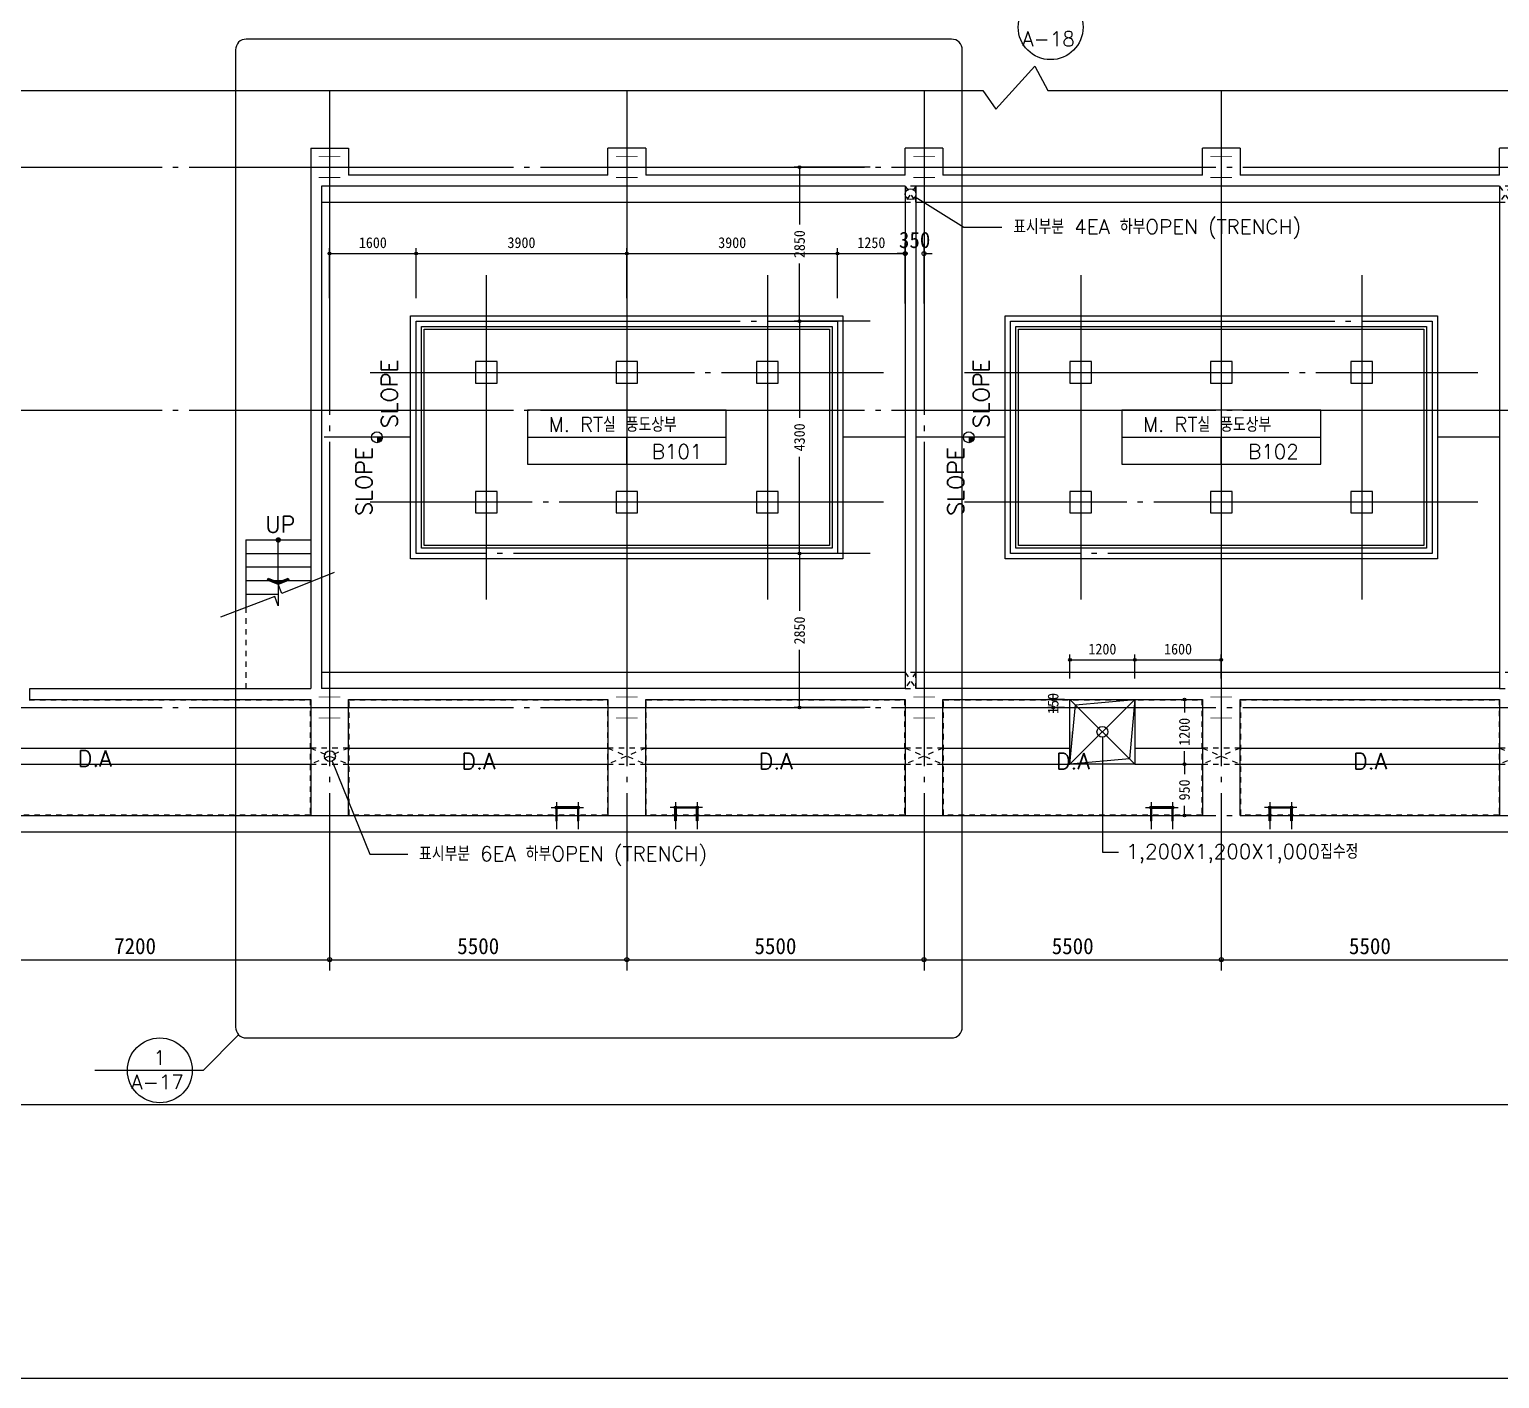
# Model space of a CAD drawing. Extents: x 0 to 81639, y 0 to 58722.
# Drawn here: x 19993 to 47198, y 0 to 24968 of the extents above; entities that cross this region are included whole.
import ezdxf
from ezdxf.enums import TextEntityAlignment as Align

# ---------------------------------------------------------------- set-up
doc = ezdxf.new("R2010")
doc.units = 0
doc.header["$LTSCALE"] = 100
doc.linetypes.add('CENTER', pattern=[65, 60, -2, 1, -2])
doc.linetypes.add('HIDDEN', pattern=[2, 1, -1])
doc.layers.get('0').update_dxf_attribs({"linetype": 'CONTINUOUS'})
doc.layers.get('DEFPOINTS').update_dxf_attribs({"linetype": 'CONTINUOUS'})
for name, color, linetype in [('9', 9, 'CONTINUOUS'), ('COL6', 3, 'CONTINUOUS'), ('COL7', 3, 'CONTINUOUS'), ('ELE', 7, 'CONTINUOUS'), ('FIN', 5, 'CONTINUOUS'), ('FOR', 4, 'CONTINUOUS'), ('HAT', 5, 'CONTINUOUS'), ('RXCEN', 10, 'CENTER'), ('RXDIM', 7, 'CONTINUOUS'), ('RXLEADER', 7, 'CONTINUOUS'), ('STAIR', 3, 'CONTINUOUS'), ('TEXT', 7, 'CONTINUOUS'), ('WS', 2, 'CONTINUOUS')]:
    doc.layers.add(name, color=color, linetype=linetype)
doc.styles.add('SHB', font='simple', dxfattribs={"bigfont": 'KORbox'})
doc.styles.add('SIM', font='simple', dxfattribs={"bigfont": 'KORsimple'})
doc.styles.get("Standard").update_dxf_attribs({"font": 'DotumChe.ttf'})
doc.dimstyles.get("Standard").update_dxf_attribs({"dimscale": 100, "dimtxt": 2, "dimasz": 1, "dimexe": 1, "dimexo": 1, "dimgap": 1, "dimtad": 1, "dimdec": 0, "dimdsep": 46, "dimtxsty": 'Standard', "dimblk": 'SMALL', "dimcen": 0, "dimclrd": 256, "dimclre": 256, "dimclrt": 256, "dimadec": 0, "dimazin": 0, "dimtfac": 1, "dimtdec": 0, "dimtix": 1, "dimtofl": 0, "dimtmove": 0, "dimatfit": 0, "dimfxl": 0, "dimtolj": 1, "dimtzin": 0, "dimarcsym": 0})
doc.dimstyles.new('WDIM', dxfattribs={"dimscale": 100, "dimtxt": 3, "dimasz": 1.5, "dimexe": 2, "dimexo": 0, "dimgap": 1, "dimtad": 1, "dimdec": 0, "dimdsep": 46, "dimtxsty": 'Standard', "dimblk": 'SMALL', "dimcen": 0, "dimclrd": 256, "dimclre": 256, "dimclrt": 256, "dimadec": 0, "dimazin": 0, "dimtfac": 1, "dimtdec": 0, "dimtix": 1, "dimtofl": 0, "dimtmove": 0, "dimatfit": 0, "dimfxl": 0, "dimtolj": 1, "dimtzin": 0, "dimarcsym": 0})

# ---------------------------------------------------------------- blocks, each defined once
blk = doc.blocks.new('_Small')
at = {"color": 0, "linetype": 'ByBlock', "lineweight": -2}
blk.add_circle((0, 0), 0.25, dxfattribs=at)
blk = doc.blocks.new('*D4')
at = {"layer": 'DEFPOINTS', "color": 0, "linetype": 'Continuous'}
for p in [(42048, 9152), (47548, 9152), (47548, 7752)]:
    blk.add_point(p, dxfattribs=at)
at = {"layer": 'RXDIM', "linetype": 'Continuous', "lineweight": -2}
for p, q in [((42048, 9152), (42048, 7552)), ((47548, 9152), (47548, 7552)), ((42048, 7752), (47548, 7752))]:
    blk.add_line(p, q, dxfattribs=at)
at = {"layer": 'RXDIM', "linetype": 'Continuous', "lineweight": -2, "xscale": 150, "yscale": 150, "zscale": 150, "rotation": 180}
blk.add_blockref('_Small', (42048, 7752), dxfattribs=at)
at = {"layer": 'RXDIM', "linetype": 'Continuous', "lineweight": -2, "xscale": 150, "yscale": 150, "zscale": 150}
blk.add_blockref('_Small', (47548, 7752), dxfattribs=at)
at = {"layer": 'RXDIM', "linetype": 'Continuous', "insert": (44798, 8002), "char_height": 300, "attachment_point": 5}
blk.add_mtext('\\A1;5500', dxfattribs=at)
blk = doc.blocks.new('*D17')
at = {"layer": 'DEFPOINTS', "color": 0, "linetype": 'Continuous'}
for p in [(25548, 9152), (31048, 9152), (31048, 7752)]:
    blk.add_point(p, dxfattribs=at)
at = {"layer": 'RXDIM', "linetype": 'Continuous', "lineweight": -2}
for p, q in [((25548, 9152), (25548, 7552)), ((31048, 9152), (31048, 7552)), ((25548, 7752), (31048, 7752))]:
    blk.add_line(p, q, dxfattribs=at)
at = {"layer": 'RXDIM', "linetype": 'Continuous', "lineweight": -2, "xscale": 150, "yscale": 150, "zscale": 150, "rotation": 180}
blk.add_blockref('_Small', (25548, 7752), dxfattribs=at)
at = {"layer": 'RXDIM', "linetype": 'Continuous', "lineweight": -2, "xscale": 150, "yscale": 150, "zscale": 150}
blk.add_blockref('_Small', (31048, 7752), dxfattribs=at)
at = {"layer": 'RXDIM', "linetype": 'Continuous', "insert": (28298, 8002), "char_height": 300, "attachment_point": 5}
blk.add_mtext('\\A1;5500', dxfattribs=at)
blk = doc.blocks.new('*D18')
at = {"layer": 'DEFPOINTS', "color": 0, "linetype": 'Continuous'}
for p in [(27148, 20820), (25548, 19897), (27148, 19897)]:
    blk.add_point(p, dxfattribs=at)
at = {"layer": 'RXDIM', "linetype": 'Continuous', "lineweight": -2}
for p, q in [((25548, 19997), (25548, 20920)), ((25548, 20820), (27148, 20820)), ((27148, 19997), (27148, 20920))]:
    blk.add_line(p, q, dxfattribs=at)
at = {"layer": 'RXDIM', "linetype": 'Continuous', "lineweight": -2, "xscale": 100, "yscale": 100, "zscale": 100, "rotation": 180}
blk.add_blockref('_Small', (25548, 20820), dxfattribs=at)
at = {"layer": 'RXDIM', "linetype": 'Continuous', "lineweight": -2, "xscale": 100, "yscale": 100, "zscale": 100}
blk.add_blockref('_Small', (27148, 20820), dxfattribs=at)
at = {"layer": 'RXDIM', "linetype": 'Continuous', "insert": (26348, 21020), "char_height": 200, "attachment_point": 5}
blk.add_mtext('\\A1;1600', dxfattribs=at)
blk = doc.blocks.new('*D29')
at = {"layer": 'DEFPOINTS', "color": 0, "linetype": 'Continuous'}
for p in [(18348, 9152), (25548, 9152), (25548, 7752)]:
    blk.add_point(p, dxfattribs=at)
at = {"layer": 'RXDIM', "linetype": 'Continuous', "lineweight": -2}
for p, q in [((18348, 9152), (18348, 7552)), ((25548, 9152), (25548, 7552)), ((18348, 7752), (25548, 7752))]:
    blk.add_line(p, q, dxfattribs=at)
at = {"layer": 'RXDIM', "linetype": 'Continuous', "lineweight": -2, "xscale": 150, "yscale": 150, "zscale": 150, "rotation": 180}
blk.add_blockref('_Small', (18348, 7752), dxfattribs=at)
at = {"layer": 'RXDIM', "linetype": 'Continuous', "lineweight": -2, "xscale": 150, "yscale": 150, "zscale": 150}
blk.add_blockref('_Small', (25548, 7752), dxfattribs=at)
at = {"layer": 'RXDIM', "linetype": 'Continuous', "insert": (21948, 8002), "char_height": 300, "attachment_point": 5}
blk.add_mtext('\\A1;7200', dxfattribs=at)
blk = doc.blocks.new('*D49')
at = {"layer": 'DEFPOINTS', "color": 0, "linetype": 'Continuous'}
for p in [(31048, 9152), (36548, 9152), (36548, 7752)]:
    blk.add_point(p, dxfattribs=at)
at = {"layer": 'RXDIM', "linetype": 'Continuous', "lineweight": -2}
for p, q in [((31048, 9152), (31048, 7552)), ((36548, 9152), (36548, 7552)), ((31048, 7752), (36548, 7752))]:
    blk.add_line(p, q, dxfattribs=at)
at = {"layer": 'RXDIM', "linetype": 'Continuous', "lineweight": -2, "xscale": 150, "yscale": 150, "zscale": 150, "rotation": 180}
blk.add_blockref('_Small', (31048, 7752), dxfattribs=at)
at = {"layer": 'RXDIM', "linetype": 'Continuous', "lineweight": -2, "xscale": 150, "yscale": 150, "zscale": 150}
blk.add_blockref('_Small', (36548, 7752), dxfattribs=at)
at = {"layer": 'RXDIM', "linetype": 'Continuous', "insert": (33798, 8002), "char_height": 300, "attachment_point": 5}
blk.add_mtext('\\A1;5500', dxfattribs=at)
blk = doc.blocks.new('*D50')
at = {"layer": 'DEFPOINTS', "color": 0, "linetype": 'Continuous'}
for p in [(36548, 9152), (42048, 9152), (42048, 7752)]:
    blk.add_point(p, dxfattribs=at)
at = {"layer": 'RXDIM', "linetype": 'Continuous', "lineweight": -2}
for p, q in [((36548, 9152), (36548, 7552)), ((42048, 9152), (42048, 7552)), ((36548, 7752), (42048, 7752))]:
    blk.add_line(p, q, dxfattribs=at)
at = {"layer": 'RXDIM', "linetype": 'Continuous', "lineweight": -2, "xscale": 150, "yscale": 150, "zscale": 150, "rotation": 180}
blk.add_blockref('_Small', (36548, 7752), dxfattribs=at)
at = {"layer": 'RXDIM', "linetype": 'Continuous', "lineweight": -2, "xscale": 150, "yscale": 150, "zscale": 150}
blk.add_blockref('_Small', (42048, 7752), dxfattribs=at)
at = {"layer": 'RXDIM', "linetype": 'Continuous', "insert": (39298, 8002), "char_height": 300, "attachment_point": 5}
blk.add_mtext('\\A1;5500', dxfattribs=at)
blk = doc.blocks.new('*D51')
at = {"layer": 'DEFPOINTS', "color": 0, "linetype": 'Continuous'}
for p in [(34243, 15269), (35650, 15269), (35650, 12419)]:
    blk.add_point(p, dxfattribs=at)
at = {"layer": 'RXDIM', "linetype": 'Continuous', "lineweight": -2}
for p, q in [((35550, 15269), (34143, 15269)), ((34243, 15269), (34243, 14205)), ((34243, 12419), (34243, 13484)), ((35550, 12419), (34143, 12419))]:
    blk.add_line(p, q, dxfattribs=at)
at = {"layer": 'RXDIM', "linetype": 'Continuous', "lineweight": -2, "xscale": 100, "yscale": 100, "zscale": 100}
for p, rotation in [((34243, 15269), 90), ((34243, 12419), 270)]:
    blk.add_blockref('_Small', p, dxfattribs=dict(at, rotation=rotation))
at = {"layer": 'RXDIM', "linetype": 'Continuous', "insert": (34243, 13844), "char_height": 200, "attachment_point": 5, "rotation": 90}
blk.add_mtext('\\A1;2850', dxfattribs=at)
blk = doc.blocks.new('*D52')
at = {"layer": 'DEFPOINTS', "color": 0, "linetype": 'Continuous'}
for p in [(34948, 20820), (31048, 19897), (34948, 19897)]:
    blk.add_point(p, dxfattribs=at)
at = {"layer": 'RXDIM', "linetype": 'Continuous', "lineweight": -2}
for p, q in [((31048, 19997), (31048, 20920)), ((31048, 20820), (34948, 20820)), ((34948, 19997), (34948, 20920))]:
    blk.add_line(p, q, dxfattribs=at)
at = {"layer": 'RXDIM', "linetype": 'Continuous', "lineweight": -2, "xscale": 100, "yscale": 100, "zscale": 100, "rotation": 180}
blk.add_blockref('_Small', (31048, 20820), dxfattribs=at)
at = {"layer": 'RXDIM', "linetype": 'Continuous', "lineweight": -2, "xscale": 100, "yscale": 100, "zscale": 100}
blk.add_blockref('_Small', (34948, 20820), dxfattribs=at)
at = {"layer": 'RXDIM', "linetype": 'Continuous', "insert": (32998, 21020), "char_height": 200, "attachment_point": 5}
blk.add_mtext('\\A1;3900', dxfattribs=at)
blk = doc.blocks.new('*D53')
at = {"layer": 'DEFPOINTS', "color": 0, "linetype": 'Continuous'}
for p in [(31048, 20820), (27148, 19897), (31048, 19897)]:
    blk.add_point(p, dxfattribs=at)
at = {"layer": 'RXDIM', "linetype": 'Continuous', "lineweight": -2}
for p, q in [((27148, 19997), (27148, 20920)), ((27148, 20820), (31048, 20820)), ((31048, 19997), (31048, 20920))]:
    blk.add_line(p, q, dxfattribs=at)
at = {"layer": 'RXDIM', "linetype": 'Continuous', "lineweight": -2, "xscale": 100, "yscale": 100, "zscale": 100, "rotation": 180}
blk.add_blockref('_Small', (27148, 20820), dxfattribs=at)
at = {"layer": 'RXDIM', "linetype": 'Continuous', "lineweight": -2, "xscale": 100, "yscale": 100, "zscale": 100}
blk.add_blockref('_Small', (31048, 20820), dxfattribs=at)
at = {"layer": 'RXDIM', "linetype": 'Continuous', "insert": (29098, 21020), "char_height": 200, "attachment_point": 5}
blk.add_mtext('\\A1;3900', dxfattribs=at)
blk = doc.blocks.new('*D54')
at = {"layer": 'DEFPOINTS', "color": 0, "linetype": 'Continuous'}
for p in [(34243, 22419), (35650, 22419), (35650, 19569)]:
    blk.add_point(p, dxfattribs=at)
at = {"layer": 'RXDIM', "linetype": 'Continuous', "lineweight": -2}
for p, q in [((35550, 22419), (34143, 22419)), ((34243, 22419), (34243, 21355)), ((34243, 19569), (34243, 20634)), ((35550, 19569), (34143, 19569))]:
    blk.add_line(p, q, dxfattribs=at)
at = {"layer": 'RXDIM', "linetype": 'Continuous', "lineweight": -2, "xscale": 100, "yscale": 100, "zscale": 100}
for p, rotation in [((34243, 22419), 90), ((34243, 19569), 270)]:
    blk.add_blockref('_Small', p, dxfattribs=dict(at, rotation=rotation))
at = {"layer": 'RXDIM', "linetype": 'Continuous', "insert": (34243, 20994), "char_height": 200, "attachment_point": 5, "rotation": 90}
blk.add_mtext('\\A1;2850', dxfattribs=at)
blk = doc.blocks.new('*D55')
at = {"layer": 'DEFPOINTS', "color": 0, "linetype": 'Continuous'}
for p in [(34243, 19569), (35650, 19569), (35650, 15269)]:
    blk.add_point(p, dxfattribs=at)
at = {"layer": 'RXDIM', "linetype": 'Continuous', "lineweight": -2}
for p, q in [((35550, 19569), (34143, 19569)), ((34243, 19569), (34243, 17782)), ((34243, 15269), (34243, 17056)), ((35550, 15269), (34143, 15269))]:
    blk.add_line(p, q, dxfattribs=at)
at = {"layer": 'RXDIM', "linetype": 'Continuous', "lineweight": -2, "xscale": 100, "yscale": 100, "zscale": 100}
for p, rotation in [((34243, 19569), 90), ((34243, 15269), 270)]:
    blk.add_blockref('_Small', p, dxfattribs=dict(at, rotation=rotation))
at = {"layer": 'RXDIM', "linetype": 'Continuous', "insert": (34243, 17419), "char_height": 200, "attachment_point": 5, "rotation": 90}
blk.add_mtext('\\A1;4300', dxfattribs=at)
blk = doc.blocks.new('*D56')
at = {"layer": 'DEFPOINTS', "color": 0, "linetype": 'Continuous'}
for p in [(36198, 20820), (34948, 19897), (36198, 19897)]:
    blk.add_point(p, dxfattribs=at)
at = {"layer": 'RXDIM', "linetype": 'Continuous', "lineweight": -2}
for p, q in [((34948, 19997), (34948, 20920)), ((34948, 20820), (36198, 20820)), ((36198, 19997), (36198, 20920))]:
    blk.add_line(p, q, dxfattribs=at)
at = {"layer": 'RXDIM', "linetype": 'Continuous', "lineweight": -2, "xscale": 100, "yscale": 100, "zscale": 100, "rotation": 180}
blk.add_blockref('_Small', (34948, 20820), dxfattribs=at)
at = {"layer": 'RXDIM', "linetype": 'Continuous', "lineweight": -2, "xscale": 100, "yscale": 100, "zscale": 100}
blk.add_blockref('_Small', (36198, 20820), dxfattribs=at)
at = {"layer": 'RXDIM', "linetype": 'Continuous', "insert": (35573, 21020), "char_height": 200, "attachment_point": 5}
blk.add_mtext('\\A1;1250', dxfattribs=at)
blk = doc.blocks.new('*D57')
at = {"layer": 'DEFPOINTS', "color": 0, "linetype": 'Continuous'}
for p in [(36548, 20820), (36198, 19897), (36548, 19897)]:
    blk.add_point(p, dxfattribs=at)
at = {"layer": 'RXDIM', "linetype": 'Continuous', "lineweight": -2}
for p, q in [((36198, 19897), (36198, 21020)), ((36548, 19897), (36548, 21020)), ((36198, 20820), (36048, 20820)), ((36548, 20820), (36698, 20820))]:
    blk.add_line(p, q, dxfattribs=at)
at = {"layer": 'RXDIM', "linetype": 'Continuous', "lineweight": -2, "xscale": 150, "yscale": 150, "zscale": 150}
blk.add_blockref('_Small', (36198, 20820), dxfattribs=at)
at = {"layer": 'RXDIM', "linetype": 'Continuous', "lineweight": -2, "xscale": 150, "yscale": 150, "zscale": 150, "rotation": 180}
blk.add_blockref('_Small', (36548, 20820), dxfattribs=at)
at = {"layer": 'RXDIM', "linetype": 'Continuous', "insert": (36373, 21070), "char_height": 300, "attachment_point": 5}
blk.add_mtext('\\A1;350', dxfattribs=at)
blk = doc.blocks.new('*D58')
at = {"layer": 'DEFPOINTS', "color": 0, "linetype": 'Continuous'}
for p in [(42048, 13299), (40448, 12857), (42048, 12857)]:
    blk.add_point(p, dxfattribs=at)
at = {"layer": 'RXDIM', "linetype": 'Continuous', "lineweight": -2}
for p, q in [((40448, 12957), (40448, 13399)), ((42048, 12957), (42048, 13399)), ((40448, 13299), (42048, 13299))]:
    blk.add_line(p, q, dxfattribs=at)
at = {"layer": 'RXDIM', "linetype": 'Continuous', "lineweight": -2, "xscale": 100, "yscale": 100, "zscale": 100, "rotation": 180}
blk.add_blockref('_Small', (40448, 13299), dxfattribs=at)
at = {"layer": 'RXDIM', "linetype": 'Continuous', "lineweight": -2, "xscale": 100, "yscale": 100, "zscale": 100}
blk.add_blockref('_Small', (42048, 13299), dxfattribs=at)
at = {"layer": 'RXDIM', "linetype": 'Continuous', "insert": (41248, 13499), "char_height": 200, "attachment_point": 5}
blk.add_mtext('\\A1;1600', dxfattribs=at)
blk = doc.blocks.new('*D59')
at = {"layer": 'DEFPOINTS', "color": 0, "linetype": 'Continuous'}
for p in [(40448, 13299), (39248, 12857), (40448, 12857)]:
    blk.add_point(p, dxfattribs=at)
at = {"layer": 'RXDIM', "linetype": 'Continuous', "lineweight": -2}
for p, q in [((39248, 12957), (39248, 13399)), ((40448, 12957), (40448, 13399)), ((39248, 13299), (40448, 13299))]:
    blk.add_line(p, q, dxfattribs=at)
at = {"layer": 'RXDIM', "linetype": 'Continuous', "lineweight": -2, "xscale": 100, "yscale": 100, "zscale": 100, "rotation": 180}
blk.add_blockref('_Small', (39248, 13299), dxfattribs=at)
at = {"layer": 'RXDIM', "linetype": 'Continuous', "lineweight": -2, "xscale": 100, "yscale": 100, "zscale": 100}
blk.add_blockref('_Small', (40448, 13299), dxfattribs=at)
at = {"layer": 'RXDIM', "linetype": 'Continuous', "insert": (39848, 13499), "char_height": 200, "attachment_point": 5}
blk.add_mtext('\\A1;1200', dxfattribs=at)
blk = doc.blocks.new('*D60')
at = {"layer": 'DEFPOINTS', "color": 0, "linetype": 'Continuous'}
for p in [(39248, 12569), (38937, 12419), (39248, 12419)]:
    blk.add_point(p, dxfattribs=at)
at = {"layer": 'RXDIM', "linetype": 'Continuous', "lineweight": -2}
for p, q in [((39148, 12569), (38837, 12569)), ((38937, 12569), (38937, 12669)), ((39148, 12419), (38837, 12419)), ((38937, 12419), (38937, 12319))]:
    blk.add_line(p, q, dxfattribs=at)
at = {"layer": 'RXDIM', "linetype": 'Continuous', "lineweight": -2, "xscale": 100, "yscale": 100, "zscale": 100}
for p, rotation in [((38937, 12569), 270), ((38937, 12419), 90)]:
    blk.add_blockref('_Small', p, dxfattribs=dict(at, rotation=rotation))
at = {"layer": 'RXDIM', "linetype": 'Continuous', "insert": (38937, 12494), "char_height": 200, "attachment_point": 5, "rotation": 90}
blk.add_mtext('\\A1;150', dxfattribs=at)
blk = doc.blocks.new('*D61')
at = {"layer": 'DEFPOINTS', "color": 0, "linetype": 'Continuous'}
for p in [(40448, 11369), (40448, 10419), (41366, 10419)]:
    blk.add_point(p, dxfattribs=at)
at = {"layer": 'RXDIM', "linetype": 'Continuous', "lineweight": -2}
for p, q in [((40548, 11369), (41466, 11369)), ((41366, 11369), (41366, 11188)), ((40548, 10419), (41466, 10419)), ((41366, 10419), (41366, 10601))]:
    blk.add_line(p, q, dxfattribs=at)
at = {"layer": 'RXDIM', "linetype": 'Continuous', "lineweight": -2, "xscale": 100, "yscale": 100, "zscale": 100}
for p, rotation in [((41366, 11369), 90), ((41366, 10419), 270)]:
    blk.add_blockref('_Small', p, dxfattribs=dict(at, rotation=rotation))
at = {"layer": 'RXDIM', "linetype": 'Continuous', "insert": (41366, 10894), "char_height": 200, "attachment_point": 5, "rotation": 90}
blk.add_mtext('\\A1;950', dxfattribs=at)
blk = doc.blocks.new('*D62')
at = {"layer": 'DEFPOINTS', "color": 0, "linetype": 'Continuous'}
for p in [(40448, 12569), (40448, 11369), (41366, 11369)]:
    blk.add_point(p, dxfattribs=at)
at = {"layer": 'RXDIM', "linetype": 'Continuous', "lineweight": -2}
for p, q in [((40548, 12569), (41466, 12569)), ((41366, 12569), (41366, 12326)), ((41366, 11369), (41366, 11613)), ((40548, 11369), (41466, 11369))]:
    blk.add_line(p, q, dxfattribs=at)
at = {"layer": 'RXDIM', "linetype": 'Continuous', "lineweight": -2, "xscale": 100, "yscale": 100, "zscale": 100}
for p, rotation in [((41366, 12569), 90), ((41366, 11369), 270)]:
    blk.add_blockref('_Small', p, dxfattribs=dict(at, rotation=rotation))
at = {"layer": 'RXDIM', "linetype": 'Continuous', "insert": (41366, 11969), "char_height": 200, "attachment_point": 5, "rotation": 90}
blk.add_mtext('\\A1;1200', dxfattribs=at)
blk = doc.blocks.new('ARROWX')
blk.add_lwpolyline([(-0.2, -0.5), (-0.293, -0.463), (-0.108, 0), (-0.293, 0.463), (-0.2, 0.5), (0, 0)], close=True)
for points in [[(-0.2, 0.5), (-0.293, 0.463), (0, 0), (-0.108, 0)], [(0, 0), (-0.108, 0), (-0.2, -0.5), (-0.293, -0.463)]]:
    blk.add_solid(points)
blk = doc.blocks.new('미래2')
at = {"layer": '9', "color": 9}
blk.add_line((411.19, 0), (3, 0), dxfattribs=at)
at = {"layer": 'WS'}
blk.add_lwpolyline([(404.1, 25.35), (404.1, 285.8), (22.16, 285.8), (22.16, 25.35)], close=True, dxfattribs=at)

msp = doc.modelspace()

# ---------------------------------------------------------------- hatches: boundary and pattern name
at = {"layer": 'HAT'}
h = msp.add_hatch(color=9, dxfattribs=at)
edge = h.paths.add_edge_path()
edge.add_line((26524.1, 17419.4), (26424.1, 17419.4))
edge.add_line((26424.1, 17419.4), (26424.1, 17319.4))
edge.add_arc((26424.1, 17419.4), 100, 270, 360)
h = msp.add_hatch(color=9, dxfattribs=at)
edge = h.paths.add_edge_path()
edge.add_line((37475.6, 17419.4), (37375.6, 17419.4))
edge.add_line((37375.6, 17419.4), (37375.6, 17319.4))
edge.add_arc((37375.6, 17419.4), 100, 270, 360)
msp.add_hatch(color=9, dxfattribs=at).paths.add_polyline_path([(39302.2, 11969.4), (39247.7, 11969.4), (39247.7, 11369.4)])

# ---------------------------------------------------------------- linework, layer by layer
at = {"color": 7}
msp.add_lwpolyline([(9947.7, 23835.9), (37635.6, 23835.9), (37875.6, 23493.2), (38595.6, 24285.6), (38835.6, 23835.9), (64447.7, 23835.9)], dxfattribs=at)
at = {"layer": 'COL6'}
for points in [[(25347.7, 22612.4, 14, 14, 0), (25747.7, 22612.4, 14, 14, 0)], [(25547.7, 22605.4, 14, 14, 0), (25547.7, 22233.4, 14, 14, 0)], [(30847.7, 22612.4, 14, 14, 0), (31247.7, 22612.4, 14, 14, 0)], [(31047.7, 22605.4, 14, 14, 0), (31047.7, 22233.4, 14, 14, 0)], [(36347.7, 22612.4, 14, 14, 0), (36747.7, 22612.4, 14, 14, 0)], [(36547.7, 22605.4, 14, 14, 0), (36547.7, 22233.4, 14, 14, 0)], [(41847.7, 22612.4, 14, 14, 0), (42247.7, 22612.4, 14, 14, 0)], [(42047.7, 22605.4, 14, 14, 0), (42047.7, 22233.4, 14, 14, 0)], [(25347.7, 22226.4, 14, 14, 0), (25747.7, 22226.4, 14, 14, 0)], [(30847.7, 22226.4, 14, 14, 0), (31247.7, 22226.4, 14, 14, 0)], [(36347.7, 22226.4, 14, 14, 0), (36747.7, 22226.4, 14, 14, 0)], [(41847.7, 22226.4, 14, 14, 0), (42247.7, 22226.4, 14, 14, 0)], [(25347.7, 12612.4, 14, 14, 0), (25747.7, 12612.4, 14, 14, 0)], [(25547.7, 12605.4, 14, 14, 0), (25547.7, 12233.4, 14, 14, 0)], [(31247.7, 12612.4, 14, 14, 0), (30847.7, 12612.4, 14, 14, 0)], [(31047.7, 12605.4, 14, 14, 0), (31047.7, 12233.4, 14, 14, 0)], [(36747.7, 12612.4, 14, 14, 0), (36347.7, 12612.4, 14, 14, 0)], [(36547.7, 12605.4, 14, 14, 0), (36547.7, 12233.4, 14, 14, 0)], [(42247.7, 12612.4, 14, 14, 0), (41847.7, 12612.4, 14, 14, 0)], [(42047.7, 12605.4, 14, 14, 0), (42047.7, 12233.4, 14, 14, 0)], [(25347.7, 12226.4, 14, 14, 0), (25747.7, 12226.4, 14, 14, 0)], [(31247.7, 12226.4, 14, 14, 0), (30847.7, 12226.4, 14, 14, 0)], [(36747.7, 12226.4, 14, 14, 0), (36347.7, 12226.4, 14, 14, 0)], [(42247.7, 12226.4, 14, 14, 0), (41847.7, 12226.4, 14, 14, 0)]]:
    msp.add_lwpolyline(points, format="xyseb", dxfattribs=at)
at = {"layer": 'COL7'}
for p, q in [((25197.7, 22769.4), (25197.7, 12769.4)), ((25197.7, 22769.4), (25897.7, 22769.4)), ((25897.7, 22769.4), (25897.7, 22269.4)), ((30697.7, 22269.4), (30697.7, 22769.4)), ((31397.7, 22769.4), (30697.7, 22769.4)), ((31397.7, 22769.4), (31397.7, 22269.4)), ((36897.7, 22769.4), (36197.7, 22769.4)), ((36197.7, 22269.4), (36197.7, 22769.4)), ((36897.7, 22769.4), (36897.7, 22269.4)), ((42397.7, 22769.4), (41697.7, 22769.4)), ((41697.7, 22269.4), (41697.7, 22769.4)), ((42397.7, 22769.4), (42397.7, 22269.4)), ((47897.7, 22769.4), (47197.7, 22769.4)), ((47197.7, 22269.4), (47197.7, 22769.4)), ((36197.7, 22069.4), (25397.7, 22069.4)), ((25397.7, 22069.4), (25397.7, 12769.4)), ((30697.7, 22269.4), (25897.7, 22269.4)), ((36197.7, 22269.4), (31397.7, 22269.4)), ((36197.7, 22069.4), (36197.7, 12769.4)), ((47197.7, 22069.4), (36397.7, 22069.4)), ((36397.7, 22069.4), (36397.7, 12769.4)), ((41697.7, 22269.4), (36897.7, 22269.4)), ((47197.7, 22269.4), (42397.7, 22269.4)), ((47197.7, 22069.4), (47197.7, 12769.4)), ((19997.7, 12769.4), (25197.7, 12769.4)), ((19997.7, 12569.4), (19997.7, 12769.4)), ((19997.7, 12569.4), (25197.7, 12569.4)), ((25197.7, 12569.4), (25197.7, 10419.4)), ((36197.7, 12769.4), (25397.7, 12769.4)), ((25897.7, 12569.4), (30697.7, 12569.4)), ((25897.7, 10419.4), (25897.7, 12569.4)), ((30697.7, 12569.4), (30697.7, 10419.4)), ((31397.7, 12569.4), (36197.7, 12569.4)), ((31397.7, 10419.4), (31397.7, 12569.4)), ((36197.7, 12569.4), (36197.7, 10419.4)), ((47197.7, 12769.4), (36397.7, 12769.4)), ((36897.7, 12569.4), (41697.7, 12569.4)), ((36897.7, 10419.4), (36897.7, 12569.4)), ((41697.7, 12569.4), (41697.7, 10419.4)), ((42397.7, 12569.4), (47197.7, 12569.4)), ((42397.7, 10419.4), (42397.7, 12569.4)), ((47197.7, 12569.4), (47197.7, 10419.4)), ((18697.7, 10419.4), (25197.7, 10419.4)), ((25897.7, 10419.4), (30697.7, 10419.4)), ((31397.7, 10419.4), (36197.7, 10419.4)), ((36897.7, 10419.4), (41697.7, 10419.4)), ((42397.7, 10419.4), (47197.7, 10419.4)), ((17997.7, 10119.4), (58897.7, 10119.4))]:
    msp.add_line(p, q, dxfattribs=at)
at = {"layer": 'COL7', "color": 4}
for p, q in [((29735.2, 10319.4), (29760.2, 10319.4)), ((30135.2, 10319.4), (30160.2, 10319.4)), ((31960.2, 10319.4), (31935.2, 10319.4)), ((32360.2, 10319.4), (32335.2, 10319.4)), ((40735.2, 10319.4), (40760.2, 10319.4)), ((41135.2, 10319.4), (41160.2, 10319.4)), ((42960.2, 10319.4), (42935.2, 10319.4)), ((43360.2, 10319.4), (43335.2, 10319.4))]:
    msp.add_line(p, q, dxfattribs=at)
at = {"layer": 'COL7'}
for points in [[(27047.7, 19669.4), (35047.7, 19669.4), (35047.7, 15169.4), (27047.7, 15169.4)], [(38047.7, 19669.4), (46047.7, 19669.4), (46047.7, 15169.4), (38047.7, 15169.4)], [(27247.7, 19469.4), (34847.7, 19469.4), (34847.7, 15369.4), (27247.7, 15369.4)], [(38247.7, 19469.4), (45847.7, 19469.4), (45847.7, 15369.4), (38247.7, 15369.4)], [(28247.7, 18419.4), (28647.7, 18419.4), (28647.7, 18819.4), (28247.7, 18819.4)], [(30847.7, 18419.4), (31247.7, 18419.4), (31247.7, 18819.4), (30847.7, 18819.4)], [(33447.7, 18419.4), (33847.7, 18419.4), (33847.7, 18819.4), (33447.7, 18819.4)], [(39247.7, 18419.4), (39647.7, 18419.4), (39647.7, 18819.4), (39247.7, 18819.4)], [(41847.7, 18419.4), (42247.7, 18419.4), (42247.7, 18819.4), (41847.7, 18819.4)], [(44447.7, 18419.4), (44847.7, 18419.4), (44847.7, 18819.4), (44447.7, 18819.4)], [(28247.7, 16019.4), (28647.7, 16019.4), (28647.7, 16419.4), (28247.7, 16419.4)], [(30847.7, 16019.4), (31247.7, 16019.4), (31247.7, 16419.4), (30847.7, 16419.4)], [(33447.7, 16019.4), (33847.7, 16019.4), (33847.7, 16419.4), (33447.7, 16419.4)], [(39247.7, 16019.4), (39647.7, 16019.4), (39647.7, 16419.4), (39247.7, 16419.4)], [(41847.7, 16019.4), (42247.7, 16019.4), (42247.7, 16419.4), (41847.7, 16419.4)], [(44447.7, 16019.4), (44847.7, 16019.4), (44847.7, 16419.4), (44447.7, 16419.4)]]:
    msp.add_lwpolyline(points, close=True, dxfattribs=at)
at = {"layer": 'COL7', "color": 4}
for points in [[(29735.2, 10547.7), (29735.2, 10319.4)], [(29760.2, 10319.4), (29760.2, 10547.7)], [(30126, 10581.9), (29769.3, 10581.9)], [(29769.3, 10556.9), (30126, 10556.9)], [(30135.2, 10547.7), (30135.2, 10319.4)], [(30160.2, 10319.4), (30160.2, 10547.7)], [(31935.2, 10319.4), (31935.2, 10547.7)], [(31960.2, 10547.7), (31960.2, 10319.4)], [(31969.3, 10581.9), (32326, 10581.9)], [(32326, 10556.9), (31969.3, 10556.9)], [(32335.2, 10319.4), (32335.2, 10547.7)], [(32360.2, 10547.7), (32360.2, 10319.4)], [(40735.2, 10547.7), (40735.2, 10319.4)], [(40760.2, 10319.4), (40760.2, 10547.7)], [(41126, 10581.9), (40769.3, 10581.9)], [(40769.3, 10556.9), (41126, 10556.9)], [(41135.2, 10547.7), (41135.2, 10319.4)], [(41160.2, 10319.4), (41160.2, 10547.7)], [(42935.2, 10319.4), (42935.2, 10547.7)], [(42960.2, 10547.7), (42960.2, 10319.4)], [(42969.3, 10581.9), (43326, 10581.9)], [(43326, 10556.9), (42969.3, 10556.9)], [(43335.2, 10319.4), (43335.2, 10547.7)], [(43360.2, 10547.7), (43360.2, 10319.4)]]:
    msp.add_lwpolyline(points, dxfattribs=at)
at = {"layer": 'COL7'}
for centre in [(29747.7, 10569.4), (30147.7, 10569.4), (31947.7, 10569.4), (32347.7, 10569.4), (40747.7, 10569.4), (41147.7, 10569.4), (42947.7, 10569.4), (43347.7, 10569.4)]:
    msp.add_circle(centre, 25, dxfattribs=at)
at = {"layer": 'ELE', "color": 4, "linetype": 'HIDDEN'}
for p, q in [((36397.7, 22069.4), (36197.7, 21769.4)), ((36197.7, 22069.4), (36397.7, 21769.4)), ((47197.7, 22069.4), (47397.7, 21769.4)), ((47397.7, 22069.4), (47197.7, 21769.4)), ((36197.7, 13069.4), (36397.7, 12769.4)), ((36397.7, 13069.4), (36197.7, 12769.4)), ((25197.7, 11669.4), (25897.7, 11369.4)), ((25897.7, 11669.4), (25197.7, 11369.4)), ((31397.7, 11669.4), (30697.7, 11369.4)), ((30697.7, 11669.4), (31397.7, 11369.4)), ((36897.7, 11669.4), (36197.7, 11369.4)), ((36197.7, 11669.4), (36897.7, 11369.4)), ((42397.7, 11669.4), (41697.7, 11369.4)), ((41697.7, 11669.4), (42397.7, 11369.4)), ((47897.7, 11669.4), (47197.7, 11369.4)), ((47197.7, 11669.4), (47897.7, 11369.4))]:
    msp.add_line(p, q, dxfattribs=at)
at = {"layer": 'ELE', "color": 4}
for p, q in [((27047.7, 17419.4), (25447.7, 17419.4)), ((36197.7, 17419.4), (35047.7, 17419.4)), ((38047.7, 17419.4), (36397.7, 17419.4)), ((47197.7, 17419.4), (46047.7, 17419.4)), ((23997.7, 15519.4), (25197.7, 15519.4)), ((23997.7, 15519.4), (23997.7, 14270.1)), ((23997.7, 15269.4), (25197.7, 15269.4)), ((23997.7, 15019.4), (25197.7, 15019.4)), ((23997.7, 14769.4), (25197.7, 14769.4)), ((23997.7, 14519.4), (24597.7, 14519.4)), ((18697.7, 11669.4), (25187.7, 11669.4)), ((25897.7, 11669.4), (30697.7, 11669.4)), ((31397.7, 11669.4), (36197.7, 11669.4)), ((36897.7, 11669.4), (39247.7, 11669.4)), ((40447.7, 11669.4), (41697.7, 11669.4)), ((42397.7, 11669.4), (47197.7, 11669.4)), ((18697.7, 11369.4), (25187.7, 11369.4)), ((25897.7, 11369.4), (30697.7, 11369.4)), ((31397.7, 11369.4), (36197.7, 11369.4)), ((36897.7, 11369.4), (39247.7, 11369.4)), ((40447.7, 11369.4), (41697.7, 11369.4)), ((42397.7, 11369.4), (47197.7, 11369.4))]:
    msp.add_line(p, q, dxfattribs=at)
at = {"layer": 'ELE', "color": 4, "linetype": 'HIDDEN'}
for points in [[(36197.7, 21769.4), (36397.7, 21769.4), (36397.7, 22069.4), (36197.7, 22069.4)], [(47197.7, 21769.4), (47397.7, 21769.4), (47397.7, 22069.4), (47197.7, 22069.4)], [(36197.7, 12769.4), (36397.7, 12769.4), (36397.7, 13069.4), (36197.7, 13069.4)], [(47197.7, 12769.4), (47397.7, 12769.4), (47397.7, 13069.4), (47197.7, 13069.4)], [(25197.7, 11369.4), (25897.7, 11369.4), (25897.7, 11669.4), (25197.7, 11669.4)], [(30697.7, 11369.4), (31397.7, 11369.4), (31397.7, 11669.4), (30697.7, 11669.4)], [(36197.7, 11369.4), (36897.7, 11369.4), (36897.7, 11669.4), (36197.7, 11669.4)], [(41697.7, 11369.4), (42397.7, 11369.4), (42397.7, 11669.4), (41697.7, 11669.4)], [(47197.7, 11369.4), (47897.7, 11369.4), (47897.7, 11669.4), (47197.7, 11669.4)]]:
    msp.add_lwpolyline(points, close=True, dxfattribs=at)
at = {"layer": 'ELE', "color": 4}
for points in [[(25397.7, 21769.4), (36197.7, 21769.4)], [(36397.7, 21769.4), (47197.7, 21769.4)], [(36197.7, 13069.4), (25397.7, 13069.4)], [(47197.7, 13069.4), (36397.7, 13069.4)]]:
    msp.add_lwpolyline(points, dxfattribs=at)
at = {"layer": 'ELE'}
for points in [[(27297.7, 19419.4), (34797.7, 19419.4), (34797.7, 15419.4), (27297.7, 15419.4)], [(38297.7, 19419.4), (45797.7, 19419.4), (45797.7, 15419.4), (38297.7, 15419.4)]]:
    msp.add_lwpolyline(points, close=True, dxfattribs=at)
at = {"layer": 'ELE', "color": 4}
msp.add_lwpolyline([(40447.7, 11369.4), (39247.7, 11369.4), (39247.7, 12569.4), (40447.7, 12569.4)], close=True, dxfattribs=at)
at = {"layer": 'FIN', "color": 7, "linetype": 'HIDDEN'}
for points in [[(19987.7, 12559.4), (25187.7, 12559.4), (25187.7, 10429.4), (18707.7, 10429.4), (18707.7, 12559.4), (19107.7, 12559.4)], [(36397.7, 12779.4), (47197.7, 12779.4)]]:
    msp.add_lwpolyline(points, dxfattribs=at)
for points in [[(25907.7, 12559.4), (30687.7, 12559.4), (30687.7, 10429.4), (25907.7, 10429.4)], [(31407.7, 12559.4), (36187.7, 12559.4), (36187.7, 10429.4), (31407.7, 10429.4)], [(36907.7, 12559.4), (41687.7, 12559.4), (41687.7, 10429.4), (36907.7, 10429.4)], [(42407.7, 12559.4), (47187.7, 12559.4), (47187.7, 10429.4), (42407.7, 10429.4)]]:
    msp.add_lwpolyline(points, close=True, dxfattribs=at)
at = {"layer": 'HAT', "linetype": 'HIDDEN'}
msp.add_line((23997.7, 14270.1), (23997.7, 12769.4), dxfattribs=at)
at = {"layer": 'HAT', "color": 9}
msp.add_lwpolyline([(40347.7, 11469.4), (39247.7, 11369.4), (39347.7, 12469.4), (40447.7, 12569.4)], close=True, dxfattribs=at)
at = {"layer": 'RXCEN'}
for p, q in [((25547.7, 23835.9), (25547.7, 9151.9)), ((31047.7, 23835.9), (31047.7, 9151.9)), ((36547.7, 23835.9), (36547.7, 9151.9)), ((42047.7, 23835.9), (42047.7, 9151.9)), ((9947.7, 22419.4), (64447.7, 22419.4)), ((28447.7, 20419.4), (28447.7, 14419.4)), ((31047.7, 20419.4), (31047.7, 14419.4)), ((33647.7, 20419.4), (33647.7, 14419.4)), ((39447.7, 20419.4), (39447.7, 14419.4)), ((42047.7, 20419.4), (42047.7, 14419.4)), ((44647.7, 20419.4), (44647.7, 14419.4)), ((26297.7, 18619.4), (35797.7, 18619.4)), ((37297.7, 18619.4), (46797.7, 18619.4)), ((9947.7, 17919.4), (64447.7, 17919.4)), ((35797.7, 16219.4), (26297.7, 16219.4)), ((46797.7, 16219.4), (37297.7, 16219.4)), ((40447.7, 12569.4), (39247.7, 11369.4)), ((40447.7, 11369.4), (39247.7, 12569.4)), ((9947.7, 12419.4), (64447.7, 12419.4)), ((29747.7, 10669.4), (29747.7, 10168.7)), ((30147.7, 10669.4), (30147.7, 10168.7)), ((31947.7, 10669.4), (31947.7, 10168.7)), ((32347.7, 10669.4), (32347.7, 10168.7)), ((40747.7, 10669.4), (40747.7, 10168.7)), ((41147.7, 10669.4), (41147.7, 10168.7)), ((42947.7, 10669.4), (42947.7, 10168.7)), ((43347.7, 10669.4), (43347.7, 10168.7)), ((9947.7, 10419.4), (64447.7, 10419.4)), ((29647.7, 10569.4), (30247.7, 10569.4)), ((32447.7, 10569.4), (31847.7, 10569.4)), ((40647.7, 10569.4), (41247.7, 10569.4)), ((43447.7, 10569.4), (42847.7, 10569.4))]:
    msp.add_line(p, q, dxfattribs=at)
for points in [[(27147.7, 19569.4), (34947.7, 19569.4), (34947.7, 15269.4), (27147.7, 15269.4)], [(38147.7, 19569.4), (45947.7, 19569.4), (45947.7, 15269.4), (38147.7, 15269.4)]]:
    msp.add_lwpolyline(points, close=True, dxfattribs=at)
at = {"layer": 'RXLEADER'}
for centre in [(26424.1, 17419.4), (37375.6, 17419.4)]:
    msp.add_circle(centre, 100, dxfattribs=at)
at = {"layer": 'STAIR', "color": 7}
msp.add_line((24597.7, 14693.5), (24597.7, 15519.4), dxfattribs=at)
at = {"layer": 'STAIR', "color": 2}
msp.add_lwpolyline([(24597.7, 15544.4, 50, 50, 1), (24597.7, 15494.4, 50, 50, 1)], format="xyseb", close=True, dxfattribs=at)
msp.add_lwpolyline([(25631.3, 14915.6), (24662.9, 14528.2), (24597.7, 14702.1), (24597.7, 14302.1), (24532.5, 14476), (23526.6, 14088.7)], dxfattribs=at)
at = {"layer": 'TEXT'}
for points in [[(37055, 24787.6), (24006.3, 24787.6)], [(23806.3, 24587.6), (23806.3, 6504.3)], [(37255, 6504.3), (37255, 24587.6)], [(36382.7, 21866.7), (37285.9, 21306.6), (37988.4, 21306.6)], [(29207.3, 16919.4), (32888.1, 16919.4), (32888.1, 17919.4), (29207.3, 17919.4), (29207.3, 16919.4)], [(40207.3, 16919.4), (43888.1, 16919.4), (43888.1, 17919.4), (40207.3, 17919.4), (40207.3, 16919.4)], [(29207.3, 17419.4), (32888.1, 17419.4)], [(31047.7, 16919.4), (31047.7, 17419.4)], [(40207.3, 17419.4), (43888.1, 17419.4)], [(42047.7, 16919.4), (42047.7, 17419.4)], [(39847.7, 11869.4), (39847.7, 9744.3), (40143.2, 9744.3)], [(25592.1, 11426.7), (26292.7, 9702.2), (26995.2, 9702.2)], [(23864.9, 6362.8), (23206.3, 5704.3), (21206.3, 5704.3)], [(24006.3, 6304.3), (37055, 6304.3)]]:
    msp.add_lwpolyline(points, dxfattribs=at)
for centre, radius in [((38889.9, 25007.8), 600), ((36297.7, 21919.4), 100), ((39847.7, 11969.4), 100), ((25554.5, 11519.4), 100), ((22406.3, 5704.3), 600)]:
    msp.add_circle(centre, radius, dxfattribs=at)
for centre, start, end in [((24006.3, 24587.6), 90, 180), ((37055, 24587.6), 0, 90), ((24006.3, 6504.3), 180, 270), ((37055, 6504.3), 270, 0)]:
    msp.add_arc(centre, 200, start, end, dxfattribs=at)

# ---------------------------------------------------------------- block references
at = {"layer": 'FOR', "xscale": 200, "yscale": 200}
msp.add_blockref('미래2', (-600, 0), dxfattribs=at)
at = {"layer": 'STAIR', "color": 2, "xscale": 400, "yscale": 400, "rotation": 270}
msp.add_blockref('ARROWX', (24597.7, 14693.5), dxfattribs=at)

# ---------------------------------------------------------------- texts
at = {"layer": 'STAIR', "color": 2, "style": 'SIM'}
for p in [(26654.1, 18225.4), (37605.5, 18225.4), (26183, 16603.6), (37134.4, 16603.6)]:
    msp.add_text('SLOPE', height=300, rotation=90, dxfattribs=at).set_placement(p, align=Align.MIDDLE_CENTER)
for s, p in [('UP', (24636.1, 15806.9)), ('D.A', (21202.2, 11475.1)), ('D.A', (28302.2, 11425.1)), ('D.A', (33802.2, 11425.1)), ('D.A', (39302.2, 11425.1)), ('D.A', (44802.2, 11425.1))]:
    msp.add_text(s, height=300, dxfattribs=at).set_placement(p, align=Align.MIDDLE_CENTER)
at = {"layer": 'TEXT', "style": 'SHB'}
for s, p in [('A-18', (38365.4, 24657.8)), ('표시부분 4EA 하부OPEN (TRENCH)', (38196.9, 21181.6)), ('M. RT실 풍도상부', (29600.2, 17519.4)), ('M. RT실 풍도상부', (40600.2, 17519.4)), ('B101', (31508.8, 17019.4)), ('B102', (42544.8, 17019.4)), ('표시부분 6EA 하부OPEN (TRENCH)', (27203.7, 9577.2)), ('1,200X1,200X1,000집수정', (40289, 9619.3)), ('1', (22286.5, 5804.3)), ('A-17', (21879, 5354.3))]:
    msp.add_text(s, height=270, dxfattribs=at).set_placement(p)

# ---------------------------------------------------------------- dimensions: what is measured, and where the dimension line sits
at = {"layer": 'RXDIM', "linetype": 'Continuous'}
for base, p1, p2, picture, middle in [((34243.4, 22419.4), (35650, 19569.4), (35650, 22419.4), '*D54', (34243.4, 20994.4)), ((34243.4, 19569.4), (35650, 15269.4), (35650, 19569.4), '*D55', (34243.4, 17419.4)), ((34243.4, 15269.4), (35650, 12419.4), (35650, 15269.4), '*D51', (34243.4, 13844.4)), ((38937, 12419.4), (39247.7, 12569.4), (39247.7, 12419.4), '*D60', (38937, 12494.4)), ((41365.8, 11369.4), (40447.7, 12569.4), (40447.7, 11369.4), '*D62', (41365.8, 11969.4)), ((41365.8, 10419.4), (40447.7, 11369.4), (40447.7, 10419.4), '*D61', (41365.8, 10894.4))]:
    dim = msp.add_linear_dim(base=base, p1=p1, p2=p2, angle=90, dimstyle='Standard', dxfattribs=at)
    dim.commit()
    dim.dimension.update_dxf_attribs({"geometry": picture, "text_midpoint": middle, "text_rotation": 90})
for base, p1, p2, dimstyle, picture, middle in [((36547.7, 20819.7), (36197.7, 19896.9), (36547.7, 19896.9), 'WDIM', '*D57', (36372.7, 21069.9)), ((27147.7, 20819.7), (25547.7, 19896.9), (27147.7, 19896.9), 'Standard', '*D18', (26347.7, 21019.8)), ((31047.7, 20819.7), (27147.7, 19896.9), (31047.7, 19896.9), 'Standard', '*D53', (29097.7, 21019.8)), ((34947.7, 20819.7), (31047.7, 19896.9), (34947.7, 19896.9), 'Standard', '*D52', (32997.7, 21019.8)), ((36197.7, 20819.7), (34947.7, 19896.9), (36197.7, 19896.9), 'Standard', '*D56', (35572.7, 21019.8)), ((40447.7, 13298.7), (39247.7, 12856.7), (40447.7, 12856.7), 'Standard', '*D59', (39847.7, 13498.9)), ((42047.7, 13298.7), (40447.7, 12856.7), (42047.7, 12856.7), 'Standard', '*D58', (41247.7, 13498.9))]:
    dim = msp.add_linear_dim(base=base, p1=p1, p2=p2, dimstyle=dimstyle, dxfattribs=at)
    dim.commit()
    dim.dimension.update_dxf_attribs({"geometry": picture, "text_midpoint": middle})
at = {"layer": 'RXDIM', "color": 4, "linetype": 'Continuous'}
for base, p1, p2, picture, middle in [((25547.7, 7751.9), (18347.7, 9151.9), (25547.7, 9151.9), '*D29', (21947.7, 8002.1)), ((31047.7, 7751.9), (25547.7, 9151.9), (31047.7, 9151.9), '*D17', (28297.7, 8002.1)), ((36547.7, 7751.9), (31047.7, 9151.9), (36547.7, 9151.9), '*D49', (33797.7, 8002.1)), ((42047.7, 7751.9), (36547.7, 9151.9), (42047.7, 9151.9), '*D50', (39297.7, 8002.1)), ((47547.7, 7751.9), (42047.7, 9151.9), (47547.7, 9151.9), '*D4', (44797.7, 8002.1))]:
    dim = msp.add_linear_dim(base=base, p1=p1, p2=p2, dimstyle='WDIM', dxfattribs=at)
    dim.commit()
    dim.dimension.update_dxf_attribs({"geometry": picture, "text_midpoint": middle})

doc.saveas('drawing.dxf')
